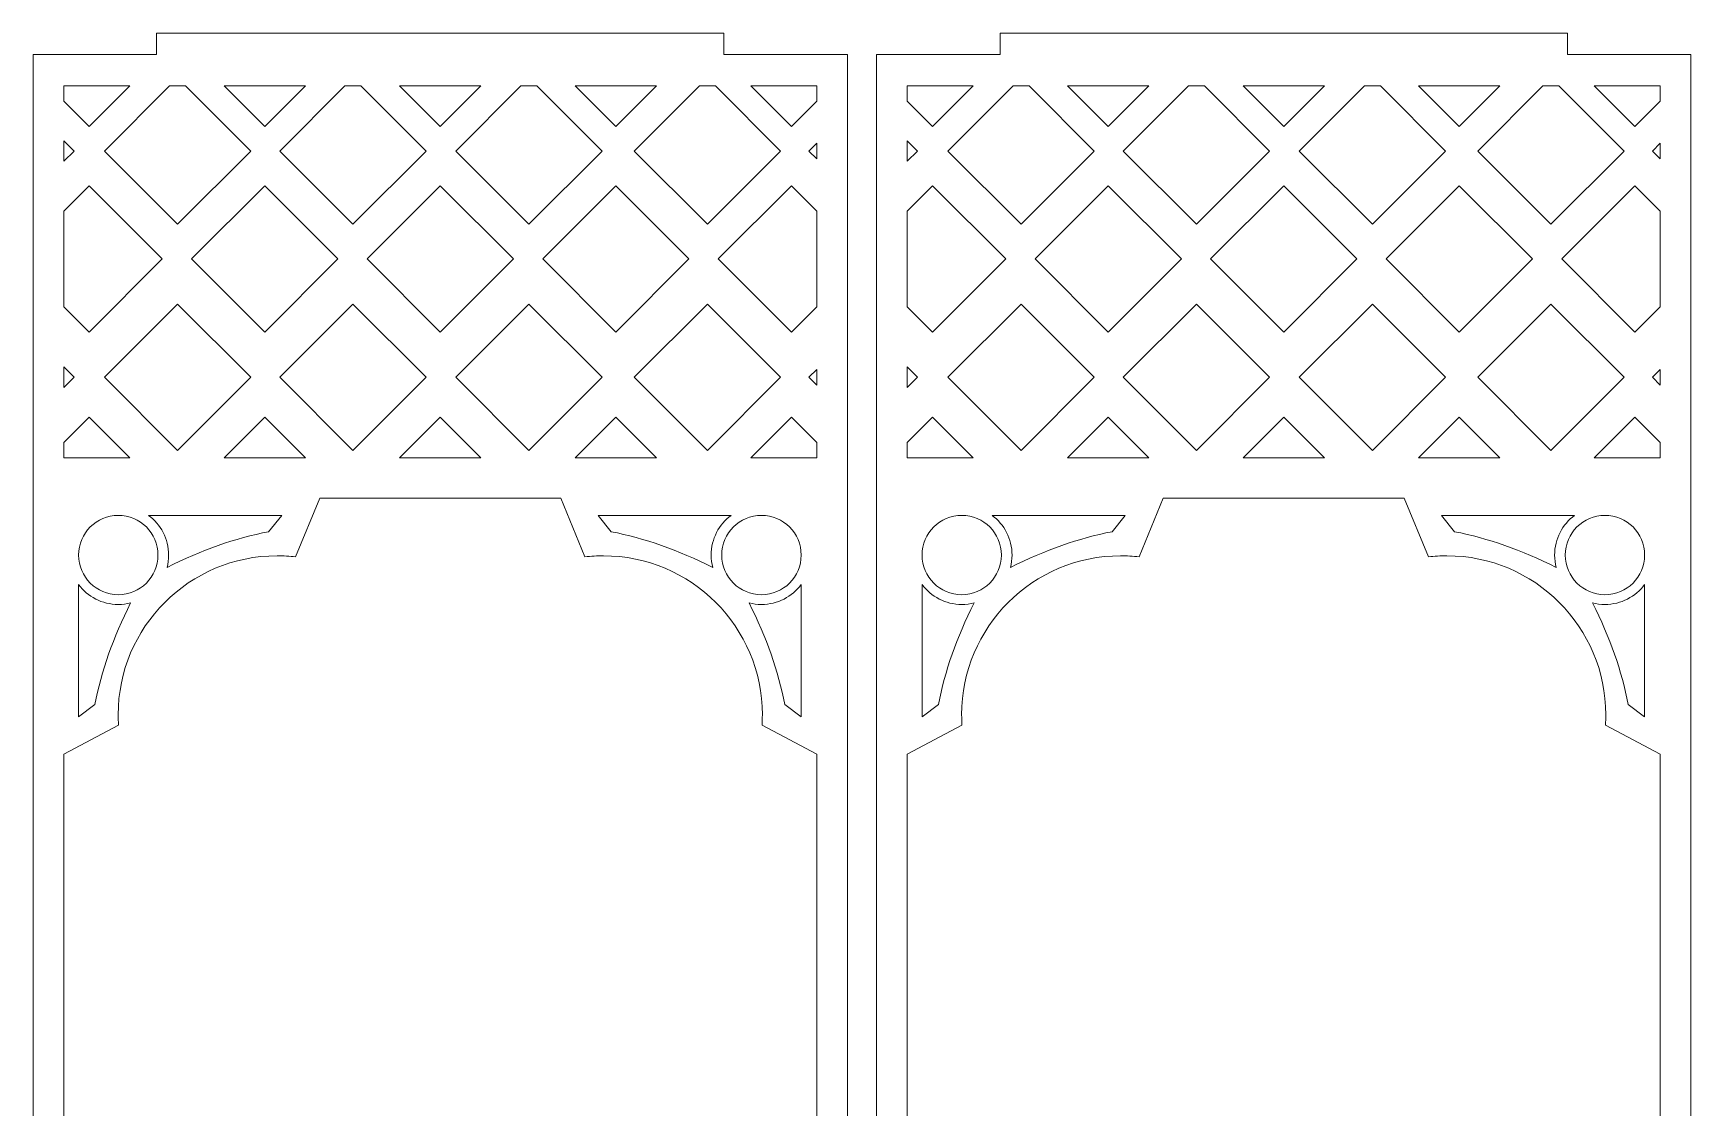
# Model space of a CAD drawing. Header units: millimetres. Extents: x 163 to 1207, y -313 to 489.
# Drawn here: x 891.9 to 1125, y 174.2 to 325.3 of the extents above; entities that cross this region are included whole.
import ezdxf

# ---------------------------------------------------------------- set-up
doc = ezdxf.new("R2010")
doc.units = ezdxf.units.MM
doc.header["$MEASUREMENT"] = 0
doc.layers.add('layer 1', color=7, linetype='Continuous')

msp = doc.modelspace()

# ---------------------------------------------------------------- linework, layer by layer
at = {"layer": 'layer 1', "lineweight": 15}
for points, knots in [([(989.0258, 322.2935), (989.0258, 322.2935), (989.0258, 325.2848), (989.0258, 325.2848), (989.0258, 325.2848), (989.0258, 325.2848), (909.2259, 325.2848), (909.2259, 325.2848), (909.2259, 325.2848), (909.2259, 325.2848), (909.2259, 322.2935), (909.2259, 322.2935), (909.2259, 322.2935), (909.2259, 322.2935), (891.8655, 322.2935), (891.8655, 322.2935), (891.8655, 322.2935), (891.8655, 322.2935), (891.8655, 23.0427), (891.8655, 23.0427), (891.8655, 23.0427), (891.8655, 23.0427), (1006.3845, 23.0427), (1006.3845, 23.0427), (1006.3845, 23.0427), (1006.3845, 23.0427), (1006.3845, 322.2935), (1006.3845, 322.2935), (1006.3845, 322.2935), (1006.3845, 322.2935), (989.0258, 322.2935), (989.0258, 322.2935)], [0, 0, 0, 0, 0.11111111, 0.11111111, 0.11111111, 0.11111111, 0.22222222, 0.22222222, 0.22222222, 0.22222222, 0.33333333, 0.33333333, 0.33333333, 0.33333333, 0.44444444, 0.44444444, 0.44444444, 0.44444444, 0.55555556, 0.55555556, 0.55555556, 0.55555556, 0.66666667, 0.66666667, 0.66666667, 0.66666667, 0.77777778, 0.77777778, 0.77777778, 0.77777778, 1, 1, 1, 1]), ([(1107.6604, 322.2935), (1107.6604, 322.2935), (1107.6604, 325.2848), (1107.6604, 325.2848), (1107.6604, 325.2848), (1107.6604, 325.2848), (1027.8609, 325.2848), (1027.8609, 325.2848), (1027.8609, 325.2848), (1027.8609, 325.2848), (1027.8609, 322.2935), (1027.8609, 322.2935), (1027.8609, 322.2935), (1027.8609, 322.2935), (1010.5006, 322.2935), (1010.5006, 322.2935), (1010.5006, 322.2935), (1010.5006, 322.2935), (1010.5006, 23.0427), (1010.5006, 23.0427), (1010.5006, 23.0427), (1010.5006, 23.0427), (1125.0185, 23.0427), (1125.0185, 23.0427), (1125.0185, 23.0427), (1125.0185, 23.0427), (1125.0185, 322.2935), (1125.0185, 322.2935), (1125.0185, 322.2935), (1125.0185, 322.2935), (1107.6604, 322.2935), (1107.6604, 322.2935)], [0, 0, 0, 0, 0.11111111, 0.11111111, 0.11111111, 0.11111111, 0.22222222, 0.22222222, 0.22222222, 0.22222222, 0.33333333, 0.33333333, 0.33333333, 0.33333333, 0.44444444, 0.44444444, 0.44444444, 0.44444444, 0.55555556, 0.55555556, 0.55555556, 0.55555556, 0.66666667, 0.66666667, 0.66666667, 0.66666667, 0.77777778, 0.77777778, 0.77777778, 0.77777778, 1, 1, 1, 1]), ([(896.1749, 317.8803), (896.1749, 317.8803), (905.4597, 317.8803), (905.4597, 317.8803), (905.4597, 317.8803), (905.4597, 317.8803), (899.7415, 312.1626), (899.7415, 312.1626), (899.7415, 312.1626), (899.7415, 312.1626), (896.1749, 315.7288), (896.1749, 315.7288), (896.1749, 315.7288), (896.1749, 315.7288), (896.1749, 317.8803), (896.1749, 317.8803)], [0, 0, 0, 0, 0.2, 0.2, 0.2, 0.2, 0.4, 0.4, 0.4, 0.4, 0.6, 0.6, 0.6, 0.6, 1, 1, 1, 1]), ([(911.0569, 317.8803), (911.0569, 317.8803), (913.2982, 317.8803), (913.2982, 317.8803), (913.2982, 317.8803), (913.2982, 317.8803), (922.4658, 308.7126), (922.4658, 308.7126), (922.4658, 308.7126), (922.4658, 308.7126), (912.177, 298.4235), (912.177, 298.4235), (912.177, 298.4235), (912.177, 298.4235), (901.8893, 308.7126), (901.8893, 308.7126), (901.8893, 308.7126), (901.8893, 308.7126), (911.0569, 317.8803), (911.0569, 317.8803)], [0, 0, 0, 0, 0.16666667, 0.16666667, 0.16666667, 0.16666667, 0.33333333, 0.33333333, 0.33333333, 0.33333333, 0.5, 0.5, 0.5, 0.5, 0.66666667, 0.66666667, 0.66666667, 0.66666667, 1, 1, 1, 1]), ([(918.7144, 317.8803), (918.7144, 317.8803), (930.1512, 317.8803), (930.1512, 317.8803), (930.1512, 317.8803), (930.1512, 317.8803), (924.433, 312.1626), (924.433, 312.1626), (924.433, 312.1626), (924.433, 312.1626), (918.7144, 317.8803), (918.7144, 317.8803)], [0, 0, 0, 0, 0.25, 0.25, 0.25, 0.25, 0.5, 0.5, 0.5, 0.5, 1, 1, 1, 1]), ([(935.7167, 317.8803), (935.7167, 317.8803), (937.9591, 317.8803), (937.9591, 317.8803), (937.9591, 317.8803), (937.9591, 317.8803), (947.1266, 308.7126), (947.1266, 308.7126), (947.1266, 308.7126), (947.1266, 308.7126), (936.839, 298.4235), (936.839, 298.4235), (936.839, 298.4235), (936.839, 298.4235), (926.5491, 308.7126), (926.5491, 308.7126), (926.5491, 308.7126), (926.5491, 308.7126), (935.7167, 317.8803), (935.7167, 317.8803)], [0, 0, 0, 0, 0.16666667, 0.16666667, 0.16666667, 0.16666667, 0.33333333, 0.33333333, 0.33333333, 0.33333333, 0.5, 0.5, 0.5, 0.5, 0.66666667, 0.66666667, 0.66666667, 0.66666667, 1, 1, 1, 1]), ([(943.4074, 317.8803), (943.4074, 317.8803), (954.8442, 317.8803), (954.8442, 317.8803), (954.8442, 317.8803), (954.8442, 317.8803), (949.126, 312.1626), (949.126, 312.1626), (949.126, 312.1626), (949.126, 312.1626), (943.4074, 317.8803), (943.4074, 317.8803)], [0, 0, 0, 0, 0.25, 0.25, 0.25, 0.25, 0.5, 0.5, 0.5, 0.5, 1, 1, 1, 1]), ([(960.4689, 317.8803), (960.4689, 317.8803), (962.7107, 317.8803), (962.7107, 317.8803), (962.7107, 317.8803), (962.7107, 317.8803), (971.8782, 308.7126), (971.8782, 308.7126), (971.8782, 308.7126), (971.8782, 308.7126), (961.5891, 298.4235), (961.5891, 298.4235), (961.5891, 298.4235), (961.5891, 298.4235), (951.3014, 308.7126), (951.3014, 308.7126), (951.3014, 308.7126), (951.3014, 308.7126), (960.4689, 317.8803), (960.4689, 317.8803)], [0, 0, 0, 0, 0.16666667, 0.16666667, 0.16666667, 0.16666667, 0.33333333, 0.33333333, 0.33333333, 0.33333333, 0.5, 0.5, 0.5, 0.5, 0.66666667, 0.66666667, 0.66666667, 0.66666667, 1, 1, 1, 1]), ([(968.101, 317.8803), (968.101, 317.8803), (979.5357, 317.8803), (979.5357, 317.8803), (979.5357, 317.8803), (979.5357, 317.8803), (973.8176, 312.1626), (973.8176, 312.1626), (973.8176, 312.1626), (973.8176, 312.1626), (968.101, 317.8803), (968.101, 317.8803)], [0, 0, 0, 0, 0.25, 0.25, 0.25, 0.25, 0.5, 0.5, 0.5, 0.5, 1, 1, 1, 1]), ([(985.58, 317.8803), (985.58, 317.8803), (987.8213, 317.8803), (987.8213, 317.8803), (987.8213, 317.8803), (987.8213, 317.8803), (996.991, 308.7126), (996.991, 308.7126), (996.991, 308.7126), (996.991, 308.7126), (986.7023, 298.4235), (986.7023, 298.4235), (986.7023, 298.4235), (986.7023, 298.4235), (976.4125, 308.7126), (976.4125, 308.7126), (976.4125, 308.7126), (976.4125, 308.7126), (985.58, 317.8803), (985.58, 317.8803)], [0, 0, 0, 0, 0.16666667, 0.16666667, 0.16666667, 0.16666667, 0.33333333, 0.33333333, 0.33333333, 0.33333333, 0.5, 0.5, 0.5, 0.5, 0.66666667, 0.66666667, 0.66666667, 0.66666667, 1, 1, 1, 1]), ([(992.7919, 317.8803), (992.7919, 317.8803), (1002.0752, 317.8803), (1002.0752, 317.8803), (1002.0752, 317.8803), (1002.0752, 317.8803), (1002.0752, 315.7288), (1002.0752, 315.7288), (1002.0752, 315.7288), (1002.0752, 315.7288), (998.5101, 312.1626), (998.5101, 312.1626), (998.5101, 312.1626), (998.5101, 312.1626), (992.7919, 317.8803), (992.7919, 317.8803)], [0, 0, 0, 0, 0.2, 0.2, 0.2, 0.2, 0.4, 0.4, 0.4, 0.4, 0.6, 0.6, 0.6, 0.6, 1, 1, 1, 1]), ([(1014.8094, 317.8803), (1014.8094, 317.8803), (1024.0926, 317.8803), (1024.0926, 317.8803), (1024.0926, 317.8803), (1024.0926, 317.8803), (1018.3761, 312.1626), (1018.3761, 312.1626), (1018.3761, 312.1626), (1018.3761, 312.1626), (1014.8094, 315.7288), (1014.8094, 315.7288), (1014.8094, 315.7288), (1014.8094, 315.7288), (1014.8094, 317.8803), (1014.8094, 317.8803)], [0, 0, 0, 0, 0.2, 0.2, 0.2, 0.2, 0.4, 0.4, 0.4, 0.4, 0.6, 0.6, 0.6, 0.6, 1, 1, 1, 1]), ([(1029.6915, 317.8803), (1029.6915, 317.8803), (1031.9332, 317.8803), (1031.9332, 317.8803), (1031.9332, 317.8803), (1031.9332, 317.8803), (1041.1008, 308.7126), (1041.1008, 308.7126), (1041.1008, 308.7126), (1041.1008, 308.7126), (1030.8115, 298.4235), (1030.8115, 298.4235), (1030.8115, 298.4235), (1030.8115, 298.4235), (1020.5238, 308.7126), (1020.5238, 308.7126), (1020.5238, 308.7126), (1020.5238, 308.7126), (1029.6915, 317.8803), (1029.6915, 317.8803)], [0, 0, 0, 0, 0.16666667, 0.16666667, 0.16666667, 0.16666667, 0.33333333, 0.33333333, 0.33333333, 0.33333333, 0.5, 0.5, 0.5, 0.5, 0.66666667, 0.66666667, 0.66666667, 0.66666667, 1, 1, 1, 1]), ([(1037.3494, 317.8803), (1037.3494, 317.8803), (1048.7856, 317.8803), (1048.7856, 317.8803), (1048.7856, 317.8803), (1048.7856, 317.8803), (1043.0676, 312.1626), (1043.0676, 312.1626), (1043.0676, 312.1626), (1043.0676, 312.1626), (1037.3494, 317.8803), (1037.3494, 317.8803)], [0, 0, 0, 0, 0.25, 0.25, 0.25, 0.25, 0.5, 0.5, 0.5, 0.5, 1, 1, 1, 1]), ([(1054.3518, 317.8803), (1054.3518, 317.8803), (1056.593, 317.8803), (1056.593, 317.8803), (1056.593, 317.8803), (1056.593, 317.8803), (1065.7611, 308.7126), (1065.7611, 308.7126), (1065.7611, 308.7126), (1065.7611, 308.7126), (1055.4739, 298.4235), (1055.4739, 298.4235), (1055.4739, 298.4235), (1055.4739, 298.4235), (1045.1841, 308.7126), (1045.1841, 308.7126), (1045.1841, 308.7126), (1045.1841, 308.7126), (1054.3518, 317.8803), (1054.3518, 317.8803)], [0, 0, 0, 0, 0.16666667, 0.16666667, 0.16666667, 0.16666667, 0.33333333, 0.33333333, 0.33333333, 0.33333333, 0.5, 0.5, 0.5, 0.5, 0.66666667, 0.66666667, 0.66666667, 0.66666667, 1, 1, 1, 1]), ([(1062.0424, 317.8803), (1062.0424, 317.8803), (1073.4792, 317.8803), (1073.4792, 317.8803), (1073.4792, 317.8803), (1073.4792, 317.8803), (1067.7606, 312.1626), (1067.7606, 312.1626), (1067.7606, 312.1626), (1067.7606, 312.1626), (1062.0424, 317.8803), (1062.0424, 317.8803)], [0, 0, 0, 0, 0.25, 0.25, 0.25, 0.25, 0.5, 0.5, 0.5, 0.5, 1, 1, 1, 1]), ([(1079.1039, 317.8803), (1079.1039, 317.8803), (1081.3452, 317.8803), (1081.3452, 317.8803), (1081.3452, 317.8803), (1081.3452, 317.8803), (1090.5128, 308.7126), (1090.5128, 308.7126), (1090.5128, 308.7126), (1090.5128, 308.7126), (1080.2235, 298.4235), (1080.2235, 298.4235), (1080.2235, 298.4235), (1080.2235, 298.4235), (1069.9364, 308.7126), (1069.9364, 308.7126), (1069.9364, 308.7126), (1069.9364, 308.7126), (1079.1039, 317.8803), (1079.1039, 317.8803)], [0, 0, 0, 0, 0.16666667, 0.16666667, 0.16666667, 0.16666667, 0.33333333, 0.33333333, 0.33333333, 0.33333333, 0.5, 0.5, 0.5, 0.5, 0.66666667, 0.66666667, 0.66666667, 0.66666667, 1, 1, 1, 1]), ([(1086.7355, 317.8803), (1086.7355, 317.8803), (1098.1703, 317.8803), (1098.1703, 317.8803), (1098.1703, 317.8803), (1098.1703, 317.8803), (1092.4521, 312.1626), (1092.4521, 312.1626), (1092.4521, 312.1626), (1092.4521, 312.1626), (1086.7355, 317.8803), (1086.7355, 317.8803)], [0, 0, 0, 0, 0.25, 0.25, 0.25, 0.25, 0.5, 0.5, 0.5, 0.5, 1, 1, 1, 1]), ([(1104.2151, 317.8803), (1104.2151, 317.8803), (1106.4563, 317.8803), (1106.4563, 317.8803), (1106.4563, 317.8803), (1106.4563, 317.8803), (1115.6239, 308.7126), (1115.6239, 308.7126), (1115.6239, 308.7126), (1115.6239, 308.7126), (1105.3367, 298.4235), (1105.3367, 298.4235), (1105.3367, 298.4235), (1105.3367, 298.4235), (1095.0469, 308.7126), (1095.0469, 308.7126), (1095.0469, 308.7126), (1095.0469, 308.7126), (1104.2151, 317.8803), (1104.2151, 317.8803)], [0, 0, 0, 0, 0.16666667, 0.16666667, 0.16666667, 0.16666667, 0.33333333, 0.33333333, 0.33333333, 0.33333333, 0.5, 0.5, 0.5, 0.5, 0.66666667, 0.66666667, 0.66666667, 0.66666667, 1, 1, 1, 1]), ([(1111.4271, 317.8803), (1111.4271, 317.8803), (1120.7102, 317.8803), (1120.7102, 317.8803), (1120.7102, 317.8803), (1120.7102, 317.8803), (1120.7102, 315.7288), (1120.7102, 315.7288), (1120.7102, 315.7288), (1120.7102, 315.7288), (1117.1451, 312.1626), (1117.1451, 312.1626), (1117.1451, 312.1626), (1117.1451, 312.1626), (1111.4271, 317.8803), (1111.4271, 317.8803)], [0, 0, 0, 0, 0.2, 0.2, 0.2, 0.2, 0.4, 0.4, 0.4, 0.4, 0.6, 0.6, 0.6, 0.6, 1, 1, 1, 1]), ([(896.1749, 307.2632), (896.1749, 307.2632), (896.1749, 310.1627), (896.1749, 310.1627), (896.1749, 310.1627), (896.1749, 310.1627), (897.6243, 308.7126), (897.6243, 308.7126), (897.6243, 308.7126), (897.6243, 308.7126), (896.1749, 307.2632), (896.1749, 307.2632)], [0, 0, 0, 0, 0.25, 0.25, 0.25, 0.25, 0.5, 0.5, 0.5, 0.5, 1, 1, 1, 1]), ([(1014.8094, 307.2632), (1014.8094, 307.2632), (1014.8094, 310.1627), (1014.8094, 310.1627), (1014.8094, 310.1627), (1014.8094, 310.1627), (1016.2594, 308.7126), (1016.2594, 308.7126), (1016.2594, 308.7126), (1016.2594, 308.7126), (1014.8094, 307.2632), (1014.8094, 307.2632)], [0, 0, 0, 0, 0.25, 0.25, 0.25, 0.25, 0.5, 0.5, 0.5, 0.5, 1, 1, 1, 1]), ([(1002.0752, 309.8053), (1002.0752, 309.8053), (1002.0752, 307.6205), (1002.0752, 307.6205), (1002.0752, 307.6205), (1002.0752, 307.6205), (1000.983, 308.7126), (1000.983, 308.7126), (1000.983, 308.7126), (1000.983, 308.7126), (1002.0752, 309.8053), (1002.0752, 309.8053)], [0, 0, 0, 0, 0.25, 0.25, 0.25, 0.25, 0.5, 0.5, 0.5, 0.5, 1, 1, 1, 1]), ([(1120.7102, 309.8053), (1120.7102, 309.8053), (1120.7102, 307.6205), (1120.7102, 307.6205), (1120.7102, 307.6205), (1120.7102, 307.6205), (1119.6181, 308.7126), (1119.6181, 308.7126), (1119.6181, 308.7126), (1119.6181, 308.7126), (1120.7102, 309.8053), (1120.7102, 309.8053)], [0, 0, 0, 0, 0.25, 0.25, 0.25, 0.25, 0.5, 0.5, 0.5, 0.5, 1, 1, 1, 1]), ([(896.1749, 286.8055), (896.1749, 286.8055), (896.1749, 300.2507), (896.1749, 300.2507), (896.1749, 300.2507), (896.1749, 300.2507), (899.7415, 303.8174), (899.7415, 303.8174), (899.7415, 303.8174), (899.7415, 303.8174), (910.0287, 293.5281), (910.0287, 293.5281), (910.0287, 293.5281), (910.0287, 293.5281), (899.7415, 283.241), (899.7415, 283.241), (899.7415, 283.241), (899.7415, 283.241), (896.1749, 286.8055), (896.1749, 286.8055)], [0, 0, 0, 0, 0.16666667, 0.16666667, 0.16666667, 0.16666667, 0.33333333, 0.33333333, 0.33333333, 0.33333333, 0.5, 0.5, 0.5, 0.5, 0.66666667, 0.66666667, 0.66666667, 0.66666667, 1, 1, 1, 1]), ([(914.1453, 293.5281), (914.1453, 293.5281), (924.433, 303.8174), (924.433, 303.8174), (924.433, 303.8174), (924.433, 303.8174), (934.7217, 293.5281), (934.7217, 293.5281), (934.7217, 293.5281), (934.7217, 293.5281), (924.433, 283.241), (924.433, 283.241), (924.433, 283.241), (924.433, 283.241), (914.1453, 293.5281), (914.1453, 293.5281)], [0, 0, 0, 0, 0.2, 0.2, 0.2, 0.2, 0.4, 0.4, 0.4, 0.4, 0.6, 0.6, 0.6, 0.6, 1, 1, 1, 1]), ([(938.8369, 293.5281), (938.8369, 293.5281), (949.126, 303.8174), (949.126, 303.8174), (949.126, 303.8174), (949.126, 303.8174), (959.4132, 293.5281), (959.4132, 293.5281), (959.4132, 293.5281), (959.4132, 293.5281), (949.126, 283.241), (949.126, 283.241), (949.126, 283.241), (949.126, 283.241), (938.8369, 293.5281), (938.8369, 293.5281)], [0, 0, 0, 0, 0.2, 0.2, 0.2, 0.2, 0.4, 0.4, 0.4, 0.4, 0.6, 0.6, 0.6, 0.6, 1, 1, 1, 1]), ([(963.5299, 293.5281), (963.5299, 293.5281), (973.8176, 303.8174), (973.8176, 303.8174), (973.8176, 303.8174), (973.8176, 303.8174), (984.1062, 293.5281), (984.1062, 293.5281), (984.1062, 293.5281), (984.1062, 293.5281), (973.8176, 283.241), (973.8176, 283.241), (973.8176, 283.241), (973.8176, 283.241), (963.5299, 293.5281), (963.5299, 293.5281)], [0, 0, 0, 0, 0.2, 0.2, 0.2, 0.2, 0.4, 0.4, 0.4, 0.4, 0.6, 0.6, 0.6, 0.6, 1, 1, 1, 1]), ([(1002.0752, 300.2507), (1002.0752, 300.2507), (1002.0752, 286.8055), (1002.0752, 286.8055), (1002.0752, 286.8055), (1002.0752, 286.8055), (998.5101, 283.241), (998.5101, 283.241), (998.5101, 283.241), (998.5101, 283.241), (988.2214, 293.5281), (988.2214, 293.5281), (988.2214, 293.5281), (988.2214, 293.5281), (998.5101, 303.8174), (998.5101, 303.8174), (998.5101, 303.8174), (998.5101, 303.8174), (1002.0752, 300.2507), (1002.0752, 300.2507)], [0, 0, 0, 0, 0.16666667, 0.16666667, 0.16666667, 0.16666667, 0.33333333, 0.33333333, 0.33333333, 0.33333333, 0.5, 0.5, 0.5, 0.5, 0.66666667, 0.66666667, 0.66666667, 0.66666667, 1, 1, 1, 1]), ([(1014.8094, 286.8055), (1014.8094, 286.8055), (1014.8094, 300.2507), (1014.8094, 300.2507), (1014.8094, 300.2507), (1014.8094, 300.2507), (1018.3761, 303.8174), (1018.3761, 303.8174), (1018.3761, 303.8174), (1018.3761, 303.8174), (1028.6638, 293.5281), (1028.6638, 293.5281), (1028.6638, 293.5281), (1028.6638, 293.5281), (1018.3761, 283.241), (1018.3761, 283.241), (1018.3761, 283.241), (1018.3761, 283.241), (1014.8094, 286.8055), (1014.8094, 286.8055)], [0, 0, 0, 0, 0.16666667, 0.16666667, 0.16666667, 0.16666667, 0.33333333, 0.33333333, 0.33333333, 0.33333333, 0.5, 0.5, 0.5, 0.5, 0.66666667, 0.66666667, 0.66666667, 0.66666667, 1, 1, 1, 1]), ([(1032.7804, 293.5281), (1032.7804, 293.5281), (1043.0676, 303.8174), (1043.0676, 303.8174), (1043.0676, 303.8174), (1043.0676, 303.8174), (1053.3568, 293.5281), (1053.3568, 293.5281), (1053.3568, 293.5281), (1053.3568, 293.5281), (1043.0676, 283.241), (1043.0676, 283.241), (1043.0676, 283.241), (1043.0676, 283.241), (1032.7804, 293.5281), (1032.7804, 293.5281)], [0, 0, 0, 0, 0.2, 0.2, 0.2, 0.2, 0.4, 0.4, 0.4, 0.4, 0.6, 0.6, 0.6, 0.6, 1, 1, 1, 1]), ([(1057.4719, 293.5281), (1057.4719, 293.5281), (1067.7606, 303.8174), (1067.7606, 303.8174), (1067.7606, 303.8174), (1067.7606, 303.8174), (1078.0483, 293.5281), (1078.0483, 293.5281), (1078.0483, 293.5281), (1078.0483, 293.5281), (1067.7606, 283.241), (1067.7606, 283.241), (1067.7606, 283.241), (1067.7606, 283.241), (1057.4719, 293.5281), (1057.4719, 293.5281)], [0, 0, 0, 0, 0.2, 0.2, 0.2, 0.2, 0.4, 0.4, 0.4, 0.4, 0.6, 0.6, 0.6, 0.6, 1, 1, 1, 1]), ([(1082.1644, 293.5281), (1082.1644, 293.5281), (1092.4521, 303.8174), (1092.4521, 303.8174), (1092.4521, 303.8174), (1092.4521, 303.8174), (1102.7414, 293.5281), (1102.7414, 293.5281), (1102.7414, 293.5281), (1102.7414, 293.5281), (1092.4521, 283.241), (1092.4521, 283.241), (1092.4521, 283.241), (1092.4521, 283.241), (1082.1644, 293.5281), (1082.1644, 293.5281)], [0, 0, 0, 0, 0.2, 0.2, 0.2, 0.2, 0.4, 0.4, 0.4, 0.4, 0.6, 0.6, 0.6, 0.6, 1, 1, 1, 1]), ([(1120.7102, 300.2507), (1120.7102, 300.2507), (1120.7102, 286.8055), (1120.7102, 286.8055), (1120.7102, 286.8055), (1120.7102, 286.8055), (1117.1451, 283.241), (1117.1451, 283.241), (1117.1451, 283.241), (1117.1451, 283.241), (1106.8558, 293.5281), (1106.8558, 293.5281), (1106.8558, 293.5281), (1106.8558, 293.5281), (1117.1451, 303.8174), (1117.1451, 303.8174), (1117.1451, 303.8174), (1117.1451, 303.8174), (1120.7102, 300.2507), (1120.7102, 300.2507)], [0, 0, 0, 0, 0.16666667, 0.16666667, 0.16666667, 0.16666667, 0.33333333, 0.33333333, 0.33333333, 0.33333333, 0.5, 0.5, 0.5, 0.5, 0.66666667, 0.66666667, 0.66666667, 0.66666667, 1, 1, 1, 1]), ([(901.8893, 276.8974), (901.8893, 276.8974), (912.177, 287.1867), (912.177, 287.1867), (912.177, 287.1867), (912.177, 287.1867), (922.4658, 276.8974), (922.4658, 276.8974), (922.4658, 276.8974), (922.4658, 276.8974), (912.177, 266.6102), (912.177, 266.6102), (912.177, 266.6102), (912.177, 266.6102), (901.8893, 276.8974), (901.8893, 276.8974)], [0, 0, 0, 0, 0.2, 0.2, 0.2, 0.2, 0.4, 0.4, 0.4, 0.4, 0.6, 0.6, 0.6, 0.6, 1, 1, 1, 1]), ([(926.5491, 276.8974), (926.5491, 276.8974), (936.839, 287.1867), (936.839, 287.1867), (936.839, 287.1867), (936.839, 287.1867), (947.1266, 276.8974), (947.1266, 276.8974), (947.1266, 276.8974), (947.1266, 276.8974), (936.839, 266.6102), (936.839, 266.6102), (936.839, 266.6102), (936.839, 266.6102), (926.5491, 276.8974), (926.5491, 276.8974)], [0, 0, 0, 0, 0.2, 0.2, 0.2, 0.2, 0.4, 0.4, 0.4, 0.4, 0.6, 0.6, 0.6, 0.6, 1, 1, 1, 1]), ([(951.3014, 276.8974), (951.3014, 276.8974), (961.5891, 287.1867), (961.5891, 287.1867), (961.5891, 287.1867), (961.5891, 287.1867), (971.8782, 276.8974), (971.8782, 276.8974), (971.8782, 276.8974), (971.8782, 276.8974), (961.5891, 266.6102), (961.5891, 266.6102), (961.5891, 266.6102), (961.5891, 266.6102), (951.3014, 276.8974), (951.3014, 276.8974)], [0, 0, 0, 0, 0.2, 0.2, 0.2, 0.2, 0.4, 0.4, 0.4, 0.4, 0.6, 0.6, 0.6, 0.6, 1, 1, 1, 1]), ([(976.4125, 276.8974), (976.4125, 276.8974), (986.7023, 287.1867), (986.7023, 287.1867), (986.7023, 287.1867), (986.7023, 287.1867), (996.991, 276.8974), (996.991, 276.8974), (996.991, 276.8974), (996.991, 276.8974), (986.7023, 266.6102), (986.7023, 266.6102), (986.7023, 266.6102), (986.7023, 266.6102), (976.4125, 276.8974), (976.4125, 276.8974)], [0, 0, 0, 0, 0.2, 0.2, 0.2, 0.2, 0.4, 0.4, 0.4, 0.4, 0.6, 0.6, 0.6, 0.6, 1, 1, 1, 1]), ([(1020.5238, 276.8974), (1020.5238, 276.8974), (1030.8115, 287.1867), (1030.8115, 287.1867), (1030.8115, 287.1867), (1030.8115, 287.1867), (1041.1008, 276.8974), (1041.1008, 276.8974), (1041.1008, 276.8974), (1041.1008, 276.8974), (1030.8115, 266.6102), (1030.8115, 266.6102), (1030.8115, 266.6102), (1030.8115, 266.6102), (1020.5238, 276.8974), (1020.5238, 276.8974)], [0, 0, 0, 0, 0.2, 0.2, 0.2, 0.2, 0.4, 0.4, 0.4, 0.4, 0.6, 0.6, 0.6, 0.6, 1, 1, 1, 1]), ([(1045.1841, 276.8974), (1045.1841, 276.8974), (1055.4739, 287.1867), (1055.4739, 287.1867), (1055.4739, 287.1867), (1055.4739, 287.1867), (1065.7611, 276.8974), (1065.7611, 276.8974), (1065.7611, 276.8974), (1065.7611, 276.8974), (1055.4739, 266.6102), (1055.4739, 266.6102), (1055.4739, 266.6102), (1055.4739, 266.6102), (1045.1841, 276.8974), (1045.1841, 276.8974)], [0, 0, 0, 0, 0.2, 0.2, 0.2, 0.2, 0.4, 0.4, 0.4, 0.4, 0.6, 0.6, 0.6, 0.6, 1, 1, 1, 1]), ([(1069.9364, 276.8974), (1069.9364, 276.8974), (1080.2235, 287.1867), (1080.2235, 287.1867), (1080.2235, 287.1867), (1080.2235, 287.1867), (1090.5128, 276.8974), (1090.5128, 276.8974), (1090.5128, 276.8974), (1090.5128, 276.8974), (1080.2235, 266.6102), (1080.2235, 266.6102), (1080.2235, 266.6102), (1080.2235, 266.6102), (1069.9364, 276.8974), (1069.9364, 276.8974)], [0, 0, 0, 0, 0.2, 0.2, 0.2, 0.2, 0.4, 0.4, 0.4, 0.4, 0.6, 0.6, 0.6, 0.6, 1, 1, 1, 1]), ([(1095.0469, 276.8974), (1095.0469, 276.8974), (1105.3367, 287.1867), (1105.3367, 287.1867), (1105.3367, 287.1867), (1105.3367, 287.1867), (1115.6239, 276.8974), (1115.6239, 276.8974), (1115.6239, 276.8974), (1115.6239, 276.8974), (1105.3367, 266.6102), (1105.3367, 266.6102), (1105.3367, 266.6102), (1105.3367, 266.6102), (1095.0469, 276.8974), (1095.0469, 276.8974)], [0, 0, 0, 0, 0.2, 0.2, 0.2, 0.2, 0.4, 0.4, 0.4, 0.4, 0.6, 0.6, 0.6, 0.6, 1, 1, 1, 1]), ([(896.1749, 275.448), (896.1749, 275.448), (896.1749, 278.3468), (896.1749, 278.3468), (896.1749, 278.3468), (896.1749, 278.3468), (897.6243, 276.8974), (897.6243, 276.8974), (897.6243, 276.8974), (897.6243, 276.8974), (896.1749, 275.448), (896.1749, 275.448)], [0, 0, 0, 0, 0.25, 0.25, 0.25, 0.25, 0.5, 0.5, 0.5, 0.5, 1, 1, 1, 1]), ([(1002.0752, 277.99), (1002.0752, 277.99), (1002.0752, 275.8048), (1002.0752, 275.8048), (1002.0752, 275.8048), (1002.0752, 275.8048), (1000.983, 276.8974), (1000.983, 276.8974), (1000.983, 276.8974), (1000.983, 276.8974), (1002.0752, 277.99), (1002.0752, 277.99)], [0, 0, 0, 0, 0.25, 0.25, 0.25, 0.25, 0.5, 0.5, 0.5, 0.5, 1, 1, 1, 1]), ([(1014.8094, 275.448), (1014.8094, 275.448), (1014.8094, 278.3468), (1014.8094, 278.3468), (1014.8094, 278.3468), (1014.8094, 278.3468), (1016.2594, 276.8974), (1016.2594, 276.8974), (1016.2594, 276.8974), (1016.2594, 276.8974), (1014.8094, 275.448), (1014.8094, 275.448)], [0, 0, 0, 0, 0.25, 0.25, 0.25, 0.25, 0.5, 0.5, 0.5, 0.5, 1, 1, 1, 1]), ([(1120.7102, 277.99), (1120.7102, 277.99), (1120.7102, 275.8048), (1120.7102, 275.8048), (1120.7102, 275.8048), (1120.7102, 275.8048), (1119.6181, 276.8974), (1119.6181, 276.8974), (1119.6181, 276.8974), (1119.6181, 276.8974), (1120.7102, 277.99), (1120.7102, 277.99)], [0, 0, 0, 0, 0.25, 0.25, 0.25, 0.25, 0.5, 0.5, 0.5, 0.5, 1, 1, 1, 1]), ([(905.4576, 265.5614), (905.4576, 265.5614), (896.1749, 265.5614), (896.1749, 265.5614), (896.1749, 265.5614), (896.1749, 265.5614), (896.1749, 267.7135), (896.1749, 267.7135), (896.1749, 267.7135), (896.1749, 267.7135), (899.7415, 271.278), (899.7415, 271.278), (899.7415, 271.278), (899.7415, 271.278), (905.4576, 265.5614), (905.4576, 265.5614)], [0, 0, 0, 0, 0.2, 0.2, 0.2, 0.2, 0.4, 0.4, 0.4, 0.4, 0.6, 0.6, 0.6, 0.6, 1, 1, 1, 1]), ([(930.1512, 265.5614), (930.1512, 265.5614), (918.7144, 265.5614), (918.7144, 265.5614), (918.7144, 265.5614), (918.7144, 265.5614), (924.433, 271.278), (924.433, 271.278), (924.433, 271.278), (924.433, 271.278), (930.1512, 265.5614), (930.1512, 265.5614)], [0, 0, 0, 0, 0.25, 0.25, 0.25, 0.25, 0.5, 0.5, 0.5, 0.5, 1, 1, 1, 1]), ([(954.8421, 265.5614), (954.8421, 265.5614), (943.4074, 265.5614), (943.4074, 265.5614), (943.4074, 265.5614), (943.4074, 265.5614), (949.126, 271.278), (949.126, 271.278), (949.126, 271.278), (949.126, 271.278), (954.8421, 265.5614), (954.8421, 265.5614)], [0, 0, 0, 0, 0.25, 0.25, 0.25, 0.25, 0.5, 0.5, 0.5, 0.5, 1, 1, 1, 1]), ([(979.5357, 265.5614), (979.5357, 265.5614), (968.101, 265.5614), (968.101, 265.5614), (968.101, 265.5614), (968.101, 265.5614), (973.8176, 271.278), (973.8176, 271.278), (973.8176, 271.278), (973.8176, 271.278), (979.5357, 265.5614), (979.5357, 265.5614)], [0, 0, 0, 0, 0.25, 0.25, 0.25, 0.25, 0.5, 0.5, 0.5, 0.5, 1, 1, 1, 1]), ([(1002.0752, 267.7135), (1002.0752, 267.7135), (1002.0752, 265.5614), (1002.0752, 265.5614), (1002.0752, 265.5614), (1002.0752, 265.5614), (992.7919, 265.5614), (992.7919, 265.5614), (992.7919, 265.5614), (992.7919, 265.5614), (998.5101, 271.278), (998.5101, 271.278), (998.5101, 271.278), (998.5101, 271.278), (1002.0752, 267.7135), (1002.0752, 267.7135)], [0, 0, 0, 0, 0.2, 0.2, 0.2, 0.2, 0.4, 0.4, 0.4, 0.4, 0.6, 0.6, 0.6, 0.6, 1, 1, 1, 1]), ([(1024.0926, 265.5614), (1024.0926, 265.5614), (1014.8094, 265.5614), (1014.8094, 265.5614), (1014.8094, 265.5614), (1014.8094, 265.5614), (1014.8094, 267.7135), (1014.8094, 267.7135), (1014.8094, 267.7135), (1014.8094, 267.7135), (1018.3761, 271.278), (1018.3761, 271.278), (1018.3761, 271.278), (1018.3761, 271.278), (1024.0926, 265.5614), (1024.0926, 265.5614)], [0, 0, 0, 0, 0.2, 0.2, 0.2, 0.2, 0.4, 0.4, 0.4, 0.4, 0.6, 0.6, 0.6, 0.6, 1, 1, 1, 1]), ([(1048.7856, 265.5614), (1048.7856, 265.5614), (1037.3494, 265.5614), (1037.3494, 265.5614), (1037.3494, 265.5614), (1037.3494, 265.5614), (1043.0676, 271.278), (1043.0676, 271.278), (1043.0676, 271.278), (1043.0676, 271.278), (1048.7856, 265.5614), (1048.7856, 265.5614)], [0, 0, 0, 0, 0.25, 0.25, 0.25, 0.25, 0.5, 0.5, 0.5, 0.5, 1, 1, 1, 1]), ([(1073.4771, 265.5614), (1073.4771, 265.5614), (1062.0424, 265.5614), (1062.0424, 265.5614), (1062.0424, 265.5614), (1062.0424, 265.5614), (1067.7606, 271.278), (1067.7606, 271.278), (1067.7606, 271.278), (1067.7606, 271.278), (1073.4771, 265.5614), (1073.4771, 265.5614)], [0, 0, 0, 0, 0.25, 0.25, 0.25, 0.25, 0.5, 0.5, 0.5, 0.5, 1, 1, 1, 1]), ([(1098.1703, 265.5614), (1098.1703, 265.5614), (1086.7355, 265.5614), (1086.7355, 265.5614), (1086.7355, 265.5614), (1086.7355, 265.5614), (1092.4521, 271.278), (1092.4521, 271.278), (1092.4521, 271.278), (1092.4521, 271.278), (1098.1703, 265.5614), (1098.1703, 265.5614)], [0, 0, 0, 0, 0.25, 0.25, 0.25, 0.25, 0.5, 0.5, 0.5, 0.5, 1, 1, 1, 1]), ([(1120.7102, 267.7135), (1120.7102, 267.7135), (1120.7102, 265.5614), (1120.7102, 265.5614), (1120.7102, 265.5614), (1120.7102, 265.5614), (1111.4271, 265.5614), (1111.4271, 265.5614), (1111.4271, 265.5614), (1111.4271, 265.5614), (1117.1451, 271.278), (1117.1451, 271.278), (1117.1451, 271.278), (1117.1451, 271.278), (1120.7102, 267.7135), (1120.7102, 267.7135)], [0, 0, 0, 0, 0.2, 0.2, 0.2, 0.2, 0.4, 0.4, 0.4, 0.4, 0.6, 0.6, 0.6, 0.6, 1, 1, 1, 1]), ([(988.8316, 94.7657), (988.8316, 94.7657), (1002.0752, 94.7657), (1002.0752, 94.7657), (1002.0752, 94.7657), (1002.0752, 94.7657), (1002.0752, 223.9203), (1002.0752, 223.9203), (1002.0752, 223.9203), (1002.0752, 223.9203), (994.3813, 227.9874), (994.3813, 227.9874), (994.3813, 227.9874), (994.3813, 227.9874), (994.3776, 227.9893), (994.3776, 227.9893), (994.3776, 227.9893), (994.4088, 228.4658), (994.4248, 228.9477), (994.4248, 229.4314), (994.4248, 229.4314), (994.4248, 241.7778), (984.4125, 251.7899), (972.0667, 251.7899), (972.0667, 251.7899), (971.191, 251.7899), (970.3254, 251.7383), (969.4753, 251.6394), (969.4753, 251.6394), (969.4753, 251.6394), (969.4756, 251.6416), (969.4756, 251.6416), (969.4756, 251.6416), (969.4756, 251.6416), (966.0846, 259.8876), (966.0846, 259.8876), (966.0846, 259.8876), (966.0846, 259.8876), (932.1655, 259.8876), (932.1655, 259.8876), (932.1655, 259.8876), (932.1655, 259.8876), (928.775, 251.6416), (928.775, 251.6416), (928.775, 251.6416), (928.775, 251.6416), (928.7729, 251.6395), (928.7729, 251.6395), (928.7729, 251.6395), (927.9221, 251.7387), (927.0587, 251.7899), (926.1827, 251.7899), (926.1827, 251.7899), (913.8355, 251.7899), (903.8228, 241.7774), (903.8228, 229.4314), (903.8228, 229.4314), (903.8228, 228.9478), (903.8411, 228.4658), (903.8701, 227.9892), (903.8701, 227.9892), (903.8701, 227.9892), (903.8688, 227.9874), (903.8688, 227.9874), (903.8688, 227.9874), (903.8688, 227.9874), (896.1749, 223.9203), (896.1749, 223.9203), (896.1749, 223.9203), (896.1749, 223.9203), (896.1749, 94.7657), (896.1749, 94.7657), (896.1749, 94.7657), (896.1749, 94.7657), (988.8316, 94.7657), (988.8316, 94.7657)], [0, 0, 0, 0, 0.05, 0.05, 0.05, 0.05, 0.1, 0.1, 0.1, 0.1, 0.15, 0.15, 0.15, 0.15, 0.2, 0.2, 0.2, 0.2, 0.25, 0.25, 0.25, 0.25, 0.3, 0.3, 0.3, 0.3, 0.35, 0.35, 0.35, 0.35, 0.4, 0.4, 0.4, 0.4, 0.45, 0.45, 0.45, 0.45, 0.5, 0.5, 0.5, 0.5, 0.55, 0.55, 0.55, 0.55, 0.6, 0.6, 0.6, 0.6, 0.65, 0.65, 0.65, 0.65, 0.7, 0.7, 0.7, 0.7, 0.75, 0.75, 0.75, 0.75, 0.8, 0.8, 0.8, 0.8, 0.85, 0.85, 0.85, 0.85, 0.9, 0.9, 0.9, 0.9, 1, 1, 1, 1]), ([(1107.466, 94.7657), (1107.466, 94.7657), (1120.7102, 94.7657), (1120.7102, 94.7657), (1120.7102, 94.7657), (1120.7102, 94.7657), (1120.7102, 223.9203), (1120.7102, 223.9203), (1120.7102, 223.9203), (1120.7102, 223.9203), (1113.0159, 227.9874), (1113.0159, 227.9874), (1113.0159, 227.9874), (1113.0159, 227.9874), (1113.0127, 227.9893), (1113.0127, 227.9893), (1113.0127, 227.9893), (1113.0433, 228.4658), (1113.0596, 228.9477), (1113.0596, 229.4314), (1113.0596, 229.4314), (1113.0596, 241.7778), (1103.047, 251.7899), (1090.7017, 251.7899), (1090.7017, 251.7899), (1089.8261, 251.7899), (1088.9604, 251.7383), (1088.1098, 251.6394), (1088.1098, 251.6394), (1088.1098, 251.6394), (1088.11, 251.6416), (1088.11, 251.6416), (1088.11, 251.6416), (1088.11, 251.6416), (1084.7197, 259.8876), (1084.7197, 259.8876), (1084.7197, 259.8876), (1084.7197, 259.8876), (1050.7999, 259.8876), (1050.7999, 259.8876), (1050.7999, 259.8876), (1050.7999, 259.8876), (1047.4091, 251.6416), (1047.4091, 251.6416), (1047.4091, 251.6416), (1047.4091, 251.6416), (1047.4091, 251.6395), (1047.4091, 251.6395), (1047.4091, 251.6395), (1046.5592, 251.7387), (1045.6955, 251.7899), (1044.8177, 251.7899), (1044.8177, 251.7899), (1032.4721, 251.7899), (1022.4591, 241.7774), (1022.4591, 229.4314), (1022.4591, 229.4314), (1022.4591, 228.9478), (1022.4778, 228.4658), (1022.5069, 227.9892), (1022.5069, 227.9892), (1022.5069, 227.9892), (1022.5032, 227.9874), (1022.5032, 227.9874), (1022.5032, 227.9874), (1022.5032, 227.9874), (1014.8094, 223.9203), (1014.8094, 223.9203), (1014.8094, 223.9203), (1014.8094, 223.9203), (1014.8094, 94.7657), (1014.8094, 94.7657), (1014.8094, 94.7657), (1014.8094, 94.7657), (1107.466, 94.7657), (1107.466, 94.7657)], [0, 0, 0, 0, 0.05, 0.05, 0.05, 0.05, 0.1, 0.1, 0.1, 0.1, 0.15, 0.15, 0.15, 0.15, 0.2, 0.2, 0.2, 0.2, 0.25, 0.25, 0.25, 0.25, 0.3, 0.3, 0.3, 0.3, 0.35, 0.35, 0.35, 0.35, 0.4, 0.4, 0.4, 0.4, 0.45, 0.45, 0.45, 0.45, 0.5, 0.5, 0.5, 0.5, 0.55, 0.55, 0.55, 0.55, 0.6, 0.6, 0.6, 0.6, 0.65, 0.65, 0.65, 0.65, 0.7, 0.7, 0.7, 0.7, 0.75, 0.75, 0.75, 0.75, 0.8, 0.8, 0.8, 0.8, 0.85, 0.85, 0.85, 0.85, 0.9, 0.9, 0.9, 0.9, 1, 1, 1, 1]), ([(903.8376, 257.4775), (906.9202, 257.4775), (909.4203, 254.9773), (909.4203, 251.8961), (909.4203, 251.8961), (909.4203, 248.8135), (906.9199, 246.3136), (903.8374, 246.3136), (903.8374, 246.3136), (900.755, 246.3136), (898.2548, 248.8135), (898.2548, 251.8961), (898.2548, 251.8961), (898.2548, 254.9777), (900.7547, 257.4771), (903.8376, 257.4775)], [0, 0, 0, 0, 0.2, 0.2, 0.2, 0.2, 0.4, 0.4, 0.4, 0.4, 0.6, 0.6, 0.6, 0.6, 1, 1, 1, 1]), ([(908.1004, 257.4775), (908.1004, 257.4775), (926.8226, 257.4775), (926.8226, 257.4775), (926.8226, 257.4775), (926.8226, 257.4775), (924.9772, 255.1756), (924.9772, 255.1756), (924.9772, 255.1756), (920.311, 254.2772), (915.5488, 252.6055), (910.6937, 250.1605), (910.6937, 250.1605), (910.8368, 250.7142), (910.9118, 251.2969), (910.9118, 251.8961), (910.9118, 251.8961), (910.9118, 254.1817), (909.807, 256.2107), (908.1004, 257.4775)], [0, 0, 0, 0, 0.16666667, 0.16666667, 0.16666667, 0.16666667, 0.33333333, 0.33333333, 0.33333333, 0.33333333, 0.5, 0.5, 0.5, 0.5, 0.66666667, 0.66666667, 0.66666667, 0.66666667, 1, 1, 1, 1]), ([(990.0376, 257.4775), (990.0376, 257.4775), (971.3156, 257.4775), (971.3156, 257.4775), (971.3156, 257.4775), (971.3156, 257.4775), (973.1609, 255.1756), (973.1609, 255.1756), (973.1609, 255.1756), (977.827, 254.2772), (982.5888, 252.6055), (987.444, 250.1605), (987.444, 250.1605), (987.3013, 250.7142), (987.2259, 251.2969), (987.2259, 251.8961), (987.2259, 251.8961), (987.2259, 254.1817), (988.3309, 256.2107), (990.0376, 257.4775)], [0, 0, 0, 0, 0.16666667, 0.16666667, 0.16666667, 0.16666667, 0.33333333, 0.33333333, 0.33333333, 0.33333333, 0.5, 0.5, 0.5, 0.5, 0.66666667, 0.66666667, 0.66666667, 0.66666667, 1, 1, 1, 1]), ([(994.3006, 257.4775), (991.2174, 257.4775), (988.7175, 254.9773), (988.7175, 251.8961), (988.7175, 251.8961), (988.7175, 248.8135), (991.2174, 246.3136), (994.3004, 246.3136), (994.3004, 246.3136), (997.3831, 246.3136), (999.8828, 248.8135), (999.8828, 251.8961), (999.8828, 251.8961), (999.8828, 254.9777), (997.383, 257.4771), (994.3006, 257.4775)], [0, 0, 0, 0, 0.2, 0.2, 0.2, 0.2, 0.4, 0.4, 0.4, 0.4, 0.6, 0.6, 0.6, 0.6, 1, 1, 1, 1]), ([(1022.4726, 257.4775), (1025.5553, 257.4775), (1028.0548, 254.9773), (1028.0548, 251.8961), (1028.0548, 251.8961), (1028.0548, 248.8135), (1025.5549, 246.3136), (1022.4722, 246.3136), (1022.4722, 246.3136), (1019.3896, 246.3136), (1016.8893, 248.8135), (1016.8893, 251.8961), (1016.8893, 251.8961), (1016.8893, 254.9777), (1019.3892, 257.4771), (1022.4726, 257.4775)], [0, 0, 0, 0, 0.2, 0.2, 0.2, 0.2, 0.4, 0.4, 0.4, 0.4, 0.6, 0.6, 0.6, 0.6, 1, 1, 1, 1]), ([(1026.7355, 257.4775), (1026.7355, 257.4775), (1045.4576, 257.4775), (1045.4576, 257.4775), (1045.4576, 257.4775), (1045.4576, 257.4775), (1043.6118, 255.1756), (1043.6118, 255.1756), (1043.6118, 255.1756), (1038.9456, 254.2772), (1034.1838, 252.6055), (1029.3285, 250.1605), (1029.3285, 250.1605), (1029.4719, 250.7142), (1029.5468, 251.2969), (1029.5468, 251.8961), (1029.5468, 251.8961), (1029.5468, 254.1817), (1028.4413, 256.2107), (1026.7355, 257.4775)], [0, 0, 0, 0, 0.16666667, 0.16666667, 0.16666667, 0.16666667, 0.33333333, 0.33333333, 0.33333333, 0.33333333, 0.5, 0.5, 0.5, 0.5, 0.66666667, 0.66666667, 0.66666667, 0.66666667, 1, 1, 1, 1]), ([(1108.6728, 257.4775), (1108.6728, 257.4775), (1089.9501, 257.4775), (1089.9501, 257.4775), (1089.9501, 257.4775), (1089.9501, 257.4775), (1091.796, 255.1756), (1091.796, 255.1756), (1091.796, 255.1756), (1096.4622, 254.2772), (1101.2238, 252.6055), (1106.0785, 250.1605), (1106.0785, 250.1605), (1105.9359, 250.7142), (1105.8603, 251.2969), (1105.8603, 251.8961), (1105.8603, 251.8961), (1105.8603, 254.1817), (1106.9658, 256.2107), (1108.6728, 257.4775)], [0, 0, 0, 0, 0.16666667, 0.16666667, 0.16666667, 0.16666667, 0.33333333, 0.33333333, 0.33333333, 0.33333333, 0.5, 0.5, 0.5, 0.5, 0.66666667, 0.66666667, 0.66666667, 0.66666667, 1, 1, 1, 1]), ([(1112.935, 257.4775), (1109.8525, 257.4775), (1107.3523, 254.9773), (1107.3523, 251.8961), (1107.3523, 251.8961), (1107.3523, 248.8135), (1109.8522, 246.3136), (1112.9349, 246.3136), (1112.9349, 246.3136), (1116.0182, 246.3136), (1118.5178, 248.8135), (1118.5178, 251.8961), (1118.5178, 251.8961), (1118.5178, 254.9777), (1116.018, 257.4771), (1112.935, 257.4775)], [0, 0, 0, 0, 0.2, 0.2, 0.2, 0.2, 0.4, 0.4, 0.4, 0.4, 0.6, 0.6, 0.6, 0.6, 1, 1, 1, 1]), ([(898.2551, 247.7599), (898.2551, 247.7599), (898.2551, 229.142), (898.2551, 229.142), (898.2551, 229.142), (898.2551, 229.142), (900.5587, 230.8834), (900.5587, 230.8834), (900.5587, 230.8834), (901.4571, 235.5514), (903.128, 240.3131), (905.5729, 245.1664), (905.5729, 245.1664), (905.02, 245.0235), (904.4365, 244.9481), (903.8374, 244.9481), (903.8374, 244.9481), (901.5504, 244.9485), (899.5213, 246.0532), (898.2551, 247.7599)], [0, 0, 0, 0, 0.16666667, 0.16666667, 0.16666667, 0.16666667, 0.33333333, 0.33333333, 0.33333333, 0.33333333, 0.5, 0.5, 0.5, 0.5, 0.66666667, 0.66666667, 0.66666667, 0.66666667, 1, 1, 1, 1]), ([(999.883, 247.7599), (999.883, 247.7599), (999.883, 229.142), (999.883, 229.142), (999.883, 229.142), (999.883, 229.142), (997.5795, 230.8834), (997.5795, 230.8834), (997.5795, 230.8834), (996.6811, 235.5514), (995.0099, 240.3131), (992.5648, 245.1664), (992.5648, 245.1664), (993.1182, 245.0235), (993.7007, 244.9481), (994.3004, 244.9481), (994.3004, 244.9481), (996.5882, 244.9485), (998.6165, 246.0532), (999.883, 247.7599)], [0, 0, 0, 0, 0.16666667, 0.16666667, 0.16666667, 0.16666667, 0.33333333, 0.33333333, 0.33333333, 0.33333333, 0.5, 0.5, 0.5, 0.5, 0.66666667, 0.66666667, 0.66666667, 0.66666667, 1, 1, 1, 1]), ([(1016.8897, 247.7599), (1016.8897, 247.7599), (1016.8897, 229.142), (1016.8897, 229.142), (1016.8897, 229.142), (1016.8897, 229.142), (1019.1936, 230.8834), (1019.1936, 230.8834), (1019.1936, 230.8834), (1020.0921, 235.5514), (1021.7628, 240.3131), (1024.2078, 245.1664), (1024.2078, 245.1664), (1023.6545, 245.0235), (1023.0714, 244.9481), (1022.4722, 244.9481), (1022.4722, 244.9481), (1020.1849, 244.9485), (1018.1561, 246.0532), (1016.8897, 247.7599)], [0, 0, 0, 0, 0.16666667, 0.16666667, 0.16666667, 0.16666667, 0.33333333, 0.33333333, 0.33333333, 0.33333333, 0.5, 0.5, 0.5, 0.5, 0.66666667, 0.66666667, 0.66666667, 0.66666667, 1, 1, 1, 1]), ([(1118.5181, 247.7599), (1118.5181, 247.7599), (1118.5181, 229.142), (1118.5181, 229.142), (1118.5181, 229.142), (1118.5181, 229.142), (1116.214, 230.8834), (1116.214, 230.8834), (1116.214, 230.8834), (1115.3161, 235.5514), (1113.6442, 240.3131), (1111.1994, 245.1664), (1111.1994, 245.1664), (1111.7532, 245.0235), (1112.3357, 244.9481), (1112.9349, 244.9481), (1112.9349, 244.9481), (1115.2222, 244.9485), (1117.2514, 246.0532), (1118.5181, 247.7599)], [0, 0, 0, 0, 0.16666667, 0.16666667, 0.16666667, 0.16666667, 0.33333333, 0.33333333, 0.33333333, 0.33333333, 0.5, 0.5, 0.5, 0.5, 0.66666667, 0.66666667, 0.66666667, 0.66666667, 1, 1, 1, 1])]:
    msp.add_open_spline(points, degree=3, knots=knots, dxfattribs=at)

doc.saveas('drawing.dxf')
